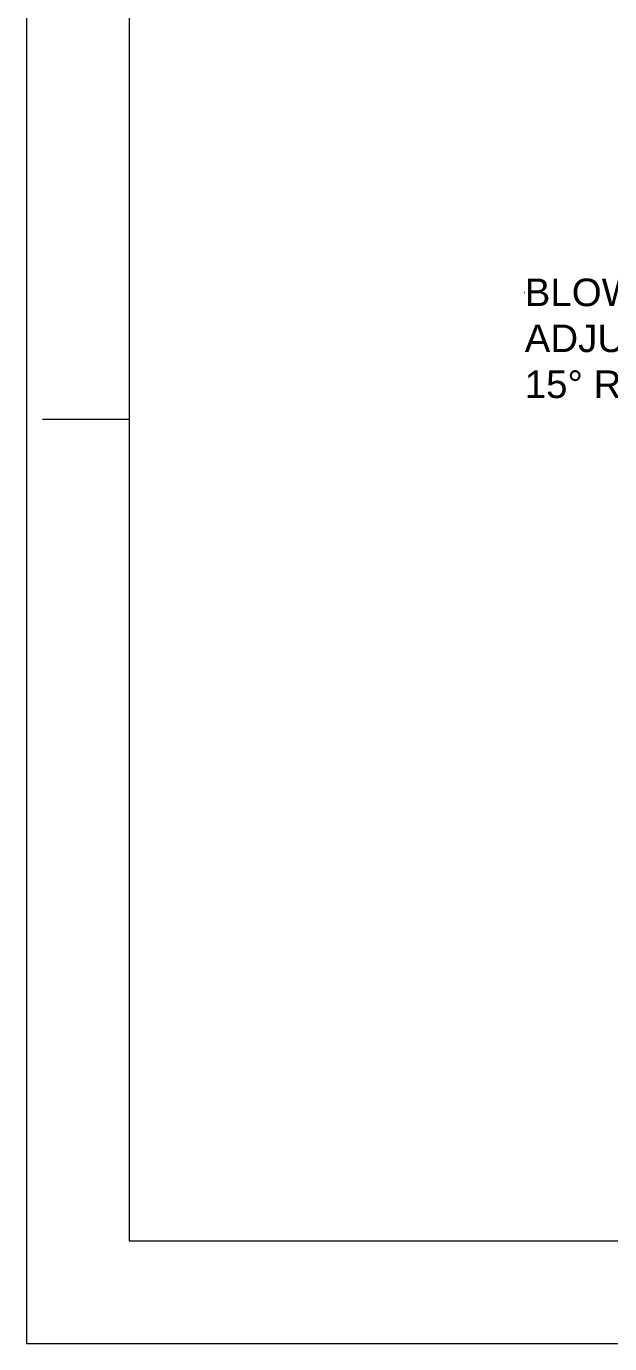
# Model space of a CAD drawing. Header units: inches. Extents: x 0 to 26418, y 0 to 20128.
# Drawn here: x 0 to 3176, y 0 to 7170 of the extents above; entities that cross this region are included whole.
import ezdxf
from ezdxf.enums import TextEntityAlignment as Align

# ---------------------------------------------------------------- set-up
doc = ezdxf.new("R2010")
doc.units = ezdxf.units.IN
doc.header["$MEASUREMENT"] = 0
doc.layers.add('Title Block', color=7, linetype='Continuous', lineweight=5)
doc.styles.add('ACANSTS', font='romans.shx', dxfattribs={"height": 1})
doc.styles.add('Roman', font='arial.ttf')

# ---------------------------------------------------------------- blocks, each defined once
blk = doc.blocks.new('LONE STAR BLOWER TITLE BLOCK (SIZE A)')
at = {"layer": 'Title Block', "lineweight": 15}
for p, q in [((0, 18), (0, 0)), ((0.5, 17.5), (0.5, 0.5)), ((0.0781, 4.5), (0.5, 4.5)), ((0.5, 0.5), (23.125, 0.5)), ((0, 0), (23.625, 0))]:
    blk.add_line(p, q, dxfattribs=at)
at = {"layer": 'Title Block', "lineweight": 15, "style": 'ACANSTS'}
for tag, p, height in [('DRAWN_DATE', (15.8526, 2.3021), 0.135), ('DRAWN_BY', (14.7817, 2.2896), 0.135), ('DRAWING_SUBTITLE', (17.7236, 1.9768), 0.2025), ('CHECKED_BY', (14.804, 1.9438), 0.135), ('CHECK_DATE', (15.8339, 1.9487), 0.135), ('ENGINEER', (14.7979, 1.6123), 0.135), ('ENG_DATE', (15.8249, 1.6112), 0.135), ('DRAWING_SUBTITLE', (17.7211, 1.5494), 0.2025), ('MFG_DATE', (15.826, 1.2778), 0.135), ('MANUFACTURING', (14.7936, 1.2748), 0.135), ('CONTROL', (14.7936, 0.9373), 0.135), ('CONTROL_DATE', (15.826, 0.9403), 0.135), ('CAGE_CODE', (17.9275, 0.9163), 0.135), ('MODEL_FILE_NAME', (9.0607, 0.6111), 0.135), ('APPROVED_BY', (14.7823, 0.5726), 0.135), ('APPROVAL_DATE', (15.8177, 0.5698), 0.135)]:
    blk.add_attdef(tag, p, '', height=height, dxfattribs=at)
at = {"layer": 'Title Block', "lineweight": 15, "style": 'Roman', "flags": 8}
for tag, height, p in [('DWG_NUMBER', 0.2812, (19.0664, 1.1474)), ('SCALE', 0.135, (18.1035, 0.7041)), ('SHEETNUMBER', 0.135, (21.2556, 0.7041)), ('TOTA_SHEETS', 0.135, (21.8939, 0.7016))]:
    blk.add_attdef(tag, text='', height=height, dxfattribs=at).set_placement(p, align=Align.TOP_LEFT)
at = {"layer": 'Title Block', "lineweight": 15, "style": 'ACANSTS'}
blk.add_attdef('REVISION', text='', height=0.135, dxfattribs=at).set_placement((22.8495, 0.8933), align=Align.CENTER)

msp = doc.modelspace()

# ---------------------------------------------------------------- linework, layer by layer
at = {"color": 7, "linetype": 'ByBlock', "lineweight": -2}
msp.add_line((2713.08, 5720.93), (2713.44, 5720.93), dxfattribs=at)

# ---------------------------------------------------------------- block references
at = {"xscale": 1118.237794126772, "yscale": 1118.237794126772, "zscale": 1118.237794126772}
msp.add_blockref('LONE STAR BLOWER TITLE BLOCK (SIZE A)', (0.13, 0.08), dxfattribs=at)

# ---------------------------------------------------------------- texts
at = {"color": 7, "lineweight": 5, "insert": (2713.53, 5797.21), "char_height": 150, "attachment_point": 1, "style": 'Roman'}
msp.add_mtext('BLOWER OUTLET\\PADJUSTABLE EVERY \\P15%%D RADIALLY', dxfattribs=at)

doc.saveas('drawing.dxf')
